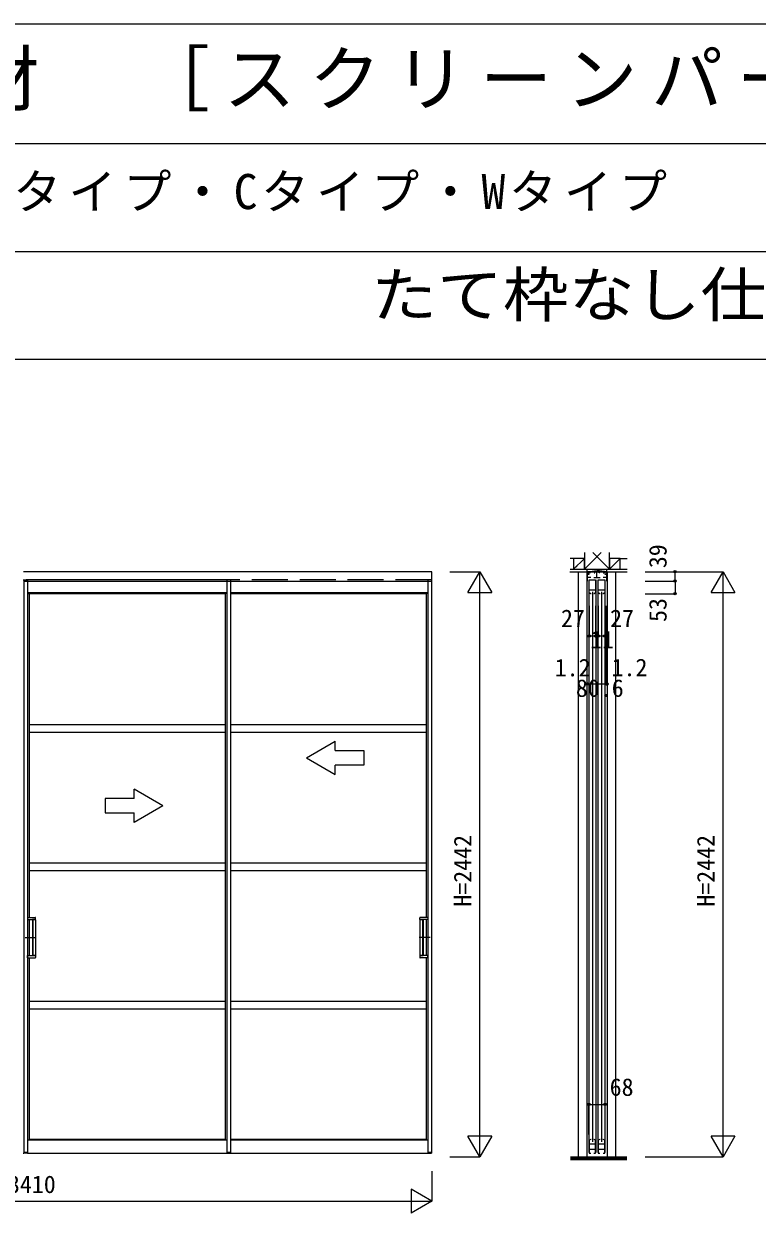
# Model space of a CAD drawing. Units: millimetres, scale not verified. Extents: x -21040 to 6475, y -14850 to 5150.
# Drawn here: x -13425 to -10363, y 186 to 5150 of the extents above; entities that cross this region are included whole.
import ezdxf
from ezdxf.enums import TextEntityAlignment as Align

# ---------------------------------------------------------------- set-up
doc = ezdxf.new("R2010")
doc.units = ezdxf.units.MM
doc.header["$LTSCALE"] = 50
doc.linetypes.add('CHAIN2', pattern=[12, 9, -1, 1, -1])
doc.linetypes.add('DASHED3', pattern=[4, 3, -1])
doc.layers.add('0-0_0', color=7, linetype='Continuous')
for name, color, linetype, lineweight in [('0-1_YKK_F1', 7, 'Continuous', 9), ('0-2_YKK_N1', 2, 'Continuous', 9), ('0-3_YKK_Z1', 7, 'Continuous', 9), ('0-4_YKK_A1', 4, 'Continuous', 9), ('0-6_YKK_C1', 4, 'Continuous', 9)]:
    doc.layers.add(name, color=color, linetype=linetype, lineweight=lineweight)
doc.styles.add('ＭＳ ゴシック', font='')
doc.styles.get('ＭＳ ゴシック').set_extended_font_data('MS Gothic')

msp = doc.modelspace()

# ---------------------------------------------------------------- linework, layer by layer
at = {"layer": '0-1_YKK_F1'}
for p, q in [((-21025, 5150), (6475, 5150)), ((-21025, 4650), (5975, 4650)), ((-21025, 4200), (5975, 4200)), ((-21025, 3750), (5975, 3750))]:
    msp.add_line(p, q, dxfattribs=at)
at = {"layer": '0-2_YKK_N1'}
for p, q in [((-11646, 2863.5), (-11521, 2863.5)), ((-11521, 421.5), (-11521, 2863.5)), ((-10831, 2863.5), (-10506, 2863.5)), ((-10706, 2824.5), (-10706, 2863.5)), ((-10831, 2824.5), (-10706, 2824.5)), ((-10706, 2824.5), (-10706, 2771.5)), ((-11571, 2776.9), (-11471, 2776.9)), ((-10831, 2771.5), (-10706, 2771.5)), ((-10556, 2776.9), (-10456, 2776.9)), ((-11073.69, 2395.5), (-11073.69, 2720.5)), ((-11072.49, 2395.5), (-11072.49, 2720.5)), ((-11064.69, 2720.5), (-11064.69, 2595)), ((-11037.69, 2720.5), (-11037.69, 2595)), ((-11026.69, 2720.5), (-11026.69, 2595)), ((-10999.69, 2720.5), (-10999.69, 2595)), ((-10991.89, 2395.5), (-10991.89, 2720.5)), ((-10990.69, 2395.5), (-10990.69, 2720.5)), ((-11064.69, 2595.5), (-11037.69, 2595.5)), ((-11037.69, 2595.5), (-11026.69, 2595.5)), ((-11026.69, 2595.5), (-10999.69, 2595.5)), ((-11072.49, 2395.5), (-11073.69, 2395.5)), ((-11072.49, 2395.5), (-10991.89, 2395.5)), ((-10991.89, 2395.5), (-10990.69, 2395.5)), ((-11066.19, 515.5), (-11066.19, 640.5)), ((-10998.19, 515.5), (-10998.19, 640.5)), ((-10998.19, 515.5), (-10998.19, 640.5)), ((-11471, 508.1), (-11571, 508.1)), ((-10456, 508.1), (-10556, 508.1)), ((-11646, 421.5), (-11521, 421.5)), ((-11721, 361.5), (-11721, 236.5)), ((-11721, 236.5), (-11807.6, 186.5))]:
    msp.add_line(p, q, dxfattribs=at)
for points in [[(-11571, 2776.9), (-11521, 2863.5), (-11471, 2776.9)], [(-10831, 421.5), (-10506, 421.5), (-10506, 2863.5)], [(-10556, 2776.9), (-10506, 2863.5), (-10456, 2776.9)], [(-11066.19, 515.5), (-11066.19, 640.5), (-10998.19, 640.5)], [(-11471, 508.1), (-11521, 421.5), (-11571, 508.1)], [(-10456, 508.1), (-10506, 421.5), (-10556, 508.1)], [(-15044.4, 286.5), (-15131, 236.5), (-11721, 236.5)], [(-11721, 236.5), (-11807.6, 286.5), (-11807.6, 186.5)]]:
    msp.add_lwpolyline(points, dxfattribs=at)
for centre in [(-10706, 2863.5), (-10706, 2824.5), (-10706, 2771.5), (-11064.69, 2595.5), (-11037.69, 2595.5), (-11026.69, 2595.5), (-10999.69, 2595.5), (-11073.69, 2395.5), (-11072.49, 2395.5), (-10991.89, 2395.5), (-10990.69, 2395.5), (-11066.19, 640.5), (-10998.19, 640.5)]:
    msp.add_circle(centre, 5, dxfattribs=at)
at = {"layer": '0-3_YKK_Z1'}
for p, q in [((-11014.69, 2944), (-11084.69, 2874)), ((-11084.69, 2944), (-11084.69, 2874)), ((-11049.69, 2944), (-10979.69, 2874)), ((-10979.69, 2874), (-10979.69, 2944)), ((-11129.69, 2919), (-11144.31, 2919)), ((-11129.69, 2874), (-11084.69, 2919)), ((-11129.69, 2919), (-11129.69, 2874)), ((-11084.69, 2919), (-11129.69, 2919)), ((-11129.69, 2874), (-11115.48, 2888.21)), ((-11084.69, 2874), (-11084.69, 2919)), ((-10979.69, 2874), (-10934.69, 2919)), ((-10979.69, 2919), (-10979.69, 2874)), ((-10934.69, 2919), (-10979.69, 2919)), ((-10979.69, 2874), (-10965.27, 2888.42)), ((-10934.69, 2919), (-10906.75, 2919)), ((-10934.69, 2874), (-10934.69, 2919)), ((-11145.18, 2863.5), (-10906, 2863.5)), ((-11144.31, 2874), (-10906.36, 2874)), ((-11129.69, 2874), (-11084.69, 2874)), ((-11110.19, 2863.5), (-11110.19, 421.5)), ((-11084.69, 2874), (-10979.69, 2874)), ((-11074.69, 2863.5), (-11074.69, 421.5)), ((-11073.69, 2863.5), (-10990.69, 2874)), ((-11073.69, 2863.5), (-11073.69, 2874)), ((-10990.69, 2863.5), (-10990.69, 2874)), ((-10989.69, 2863.5), (-10989.69, 421.5)), ((-10979.69, 2874), (-10934.69, 2874)), ((-10954.19, 2863.5), (-10954.19, 421.5)), ((-11142.82, 421.5), (-10907.75, 421.5)), ((-11142.82, 419.5), (-10907.75, 419.5)), ((-11142.82, 417.5), (-10907.75, 417.5)), ((-11142.82, 415.5), (-10907.75, 415.5)), ((-11142.82, 413.5), (-10907.75, 413.5)), ((-11142.82, 411.5), (-10907.75, 411.5)), ((-10907.75, 409.5), (-11142.82, 409.5))]:
    msp.add_line(p, q, dxfattribs=at)
at = {"layer": '0-4_YKK_A1'}
for p, q in [((-13427.5, 2829.5), (-13424.5, 2829.5)), ((-11721, 2863.5), (-13426.5, 2863.5)), ((-13424.5, 2829.5), (-13424.5, 440.5)), ((-13424.5, 2829.5), (-13409.5, 2829.5)), ((-12562.75, 2829.5), (-13415, 2829.5)), ((-13409.5, 2829.5), (-13409.5, 440.5)), ((-12562.75, 2829.5), (-12577.75, 2829.5)), ((-12577.75, 2829.5), (-12577.75, 440.5)), ((-12562.75, 2829.5), (-12562.75, 440.5)), ((-11723, 2829.5), (-11738, 2829.5)), ((-11738, 2829.5), (-11738, 1179.5)), ((-11723, 2829.5), (-11723, 440.5)), ((-11721, 2824.5), (-11721, 2863.5)), ((-13426.5, 2824.5), (-11721, 2824.5)), ((-12577.75, 2775.25), (-13409.5, 2775.25)), ((-13409.5, 2774.27), (-13402.5, 2771.5)), ((-12584.75, 2771.5), (-13402.5, 2771.5)), ((-13402.5, 2771.5), (-13402.5, 1420.5)), ((-12577.75, 2774.27), (-12584.75, 2771.5)), ((-12584.75, 2771.5), (-12584.75, 494.5)), ((-11738, 2775.25), (-12562.75, 2775.25)), ((-11745, 2771.5), (-12562.75, 2771.5)), ((-11738, 2774.27), (-11745, 2771.5)), ((-11745, 2771.5), (-11745, 1420.5)), ((-13402.5, 2226.25), (-12584.75, 2226.25)), ((-13402.5, 2194.25), (-12584.75, 2194.25)), ((-12562.75, 2226.25), (-11745, 2226.25)), ((-12562.75, 2194.25), (-11745, 2194.25)), ((-12245, 2086.86), (-12125, 2156.15)), ((-12125, 2116.86), (-12125, 2156.15)), ((-12245, 2086.86), (-12125, 2017.58)), ((-12005, 2056.86), (-12125, 2056.86)), ((-12125, 2017.58), (-12125, 2056.86)), ((-12964.75, 1916.86), (-12964.75, 1956.15)), ((-12844.75, 1886.86), (-12964.75, 1956.15)), ((-12844.75, 1886.86), (-12964.75, 1817.58)), ((-13084.75, 1856.86), (-12964.75, 1856.86)), ((-12964.75, 1817.58), (-12964.75, 1856.86)), ((-13402.5, 1649), (-12584.75, 1649)), ((-12562.75, 1649), (-11745, 1649)), ((-13402.5, 1617), (-12584.75, 1617)), ((-12562.75, 1617), (-11745, 1617)), ((-13409.5, 1420.5), (-13377.2, 1420.5)), ((-13409.2, 1420.5), (-13409.2, 1411.5)), ((-13409.2, 1411.5), (-13376.7, 1411.5)), ((-13402.2, 1411.5), (-13402.2, 1261.5)), ((-13389.2, 1411), (-13389.2, 1262)), ((-13376.7, 1411.5), (-13388.7, 1411.5)), ((-13387.2, 1411), (-13387.2, 1262)), ((-13378.2, 1411.5), (-13377.2, 1411.5)), ((-13376.2, 1412), (-13376.2, 1419.5)), ((-13376.2, 1411), (-13376.2, 1262)), ((-11771.3, 1412), (-11771.3, 1419.5)), ((-11771.3, 1411), (-11771.3, 1262)), ((-11770.8, 1411.5), (-11758.8, 1411.5)), ((-11738.3, 1411.5), (-11770.8, 1411.5)), ((-11738, 1420.5), (-11770.3, 1420.5)), ((-11769.3, 1411.5), (-11770.3, 1411.5)), ((-11760.3, 1411), (-11760.3, 1262)), ((-11758.3, 1411), (-11758.3, 1262)), ((-11745.3, 1411.5), (-11745.3, 1261.5)), ((-11738.3, 1420.5), (-11738.3, 1411.5)), ((-13409.5, 1252.5), (-13377.2, 1252.5)), ((-13409.2, 1261.5), (-13376.7, 1261.5)), ((-13409.2, 1252.5), (-13409.2, 1261.5)), ((-13402.5, 1252.5), (-13402.5, 494.5)), ((-13376.7, 1261.5), (-13388.7, 1261.5)), ((-13376.2, 1261), (-13376.2, 1253.5)), ((-11771.3, 1261), (-11771.3, 1253.5)), ((-11770.8, 1261.5), (-11758.8, 1261.5)), ((-11738.3, 1261.5), (-11770.8, 1261.5)), ((-11738, 1252.5), (-11770.3, 1252.5)), ((-11745, 1252.5), (-11745, 494.5)), ((-11738.3, 1252.5), (-11738.3, 1261.5)), ((-11738, 1179.5), (-11738, 440.5)), ((-13402.5, 1071.75), (-12584.75, 1071.75)), ((-12562.75, 1071.75), (-11745, 1071.75)), ((-13402.5, 1039.75), (-12584.75, 1039.75)), ((-12562.75, 1039.75), (-11745, 1039.75)), ((-13409.5, 491.73), (-13402.5, 494.5)), ((-12577.75, 490.75), (-13409.5, 490.75)), ((-12584.75, 494.5), (-13402.5, 494.5)), ((-12577.75, 491.73), (-12584.75, 494.5)), ((-11745, 494.5), (-12562.75, 494.5)), ((-11738, 490.75), (-12562.75, 490.75)), ((-11738, 491.73), (-11745, 494.5)), ((-13427.8, 436.5), (-13424.2, 436.5)), ((-13424.7, 440.5), (-13424.7, 437)), ((-13409.5, 440.5), (-13424.7, 440.5)), ((-13424.5, 440.5), (-13409.5, 440.5)), ((-13409.5, 436.5), (-13424.2, 436.5)), ((-13409.5, 440.5), (-13409.5, 436.5)), ((-13409.5, 436.5), (-12577.75, 436.5)), ((-12562.75, 440.5), (-12577.75, 440.5)), ((-12577.75, 440.5), (-12577.75, 436.5)), ((-12577.75, 440.5), (-12562.55, 440.5)), ((-12577.75, 436.5), (-12563.05, 436.5)), ((-12572.25, 436.5), (-11732.5, 436.5)), ((-12562.55, 440.5), (-12562.55, 437)), ((-11738, 440.5), (-11738, 436.5)), ((-11738, 440.5), (-11722.8, 440.5)), ((-11723, 440.5), (-11738, 440.5)), ((-11738, 436.5), (-11723.3, 436.5)), ((-11722.8, 440.5), (-11722.8, 437))]:
    msp.add_line(p, q, dxfattribs=at)
at = {"layer": '0-4_YKK_A1', "linetype": 'DASHED3'}
msp.add_line((-11723, 2829.5), (-12562.75, 2829.5), dxfattribs=at)
at = {"layer": '0-4_YKK_A1', "linetype": 'CHAIN2'}
for p, q in [((-13419.4, 1336.5), (-13376.2, 1336.5)), ((-13392.7, 1336.5), (-13372.7, 1336.5)), ((-11754.8, 1336.5), (-11774.8, 1336.5)), ((-11728.1, 1336.5), (-11771.3, 1336.5))]:
    msp.add_line(p, q, dxfattribs=at)
at = {"layer": '0-4_YKK_A1'}
for points in [[(-12125, 2116.86), (-12005, 2116.86), (-12005, 2056.86)], [(-12964.75, 1916.86), (-13084.75, 1916.86), (-13084.75, 1856.86)]]:
    msp.add_lwpolyline(points, dxfattribs=at)
for centre, radius, start, end in [((-13388.7, 1411), 0.5, 90, 180), ((-13386.7, 1411), 0.5, 90, 180), ((-13377.2, 1419.5), 1, 0, 90), ((-13376.7, 1412), 0.5, 270, 0), ((-13376.7, 1411), 0.5, 0, 90), ((-11770.3, 1419.5), 1, 90, 180), ((-11770.8, 1412), 0.5, 180, 270), ((-11770.8, 1411), 0.5, 90, 180), ((-11760.8, 1411), 0.5, 0, 90), ((-11758.8, 1411), 0.5, 0, 90), ((-13388.7, 1262), 0.5, 180, 270), ((-13386.7, 1262), 0.5, 180, 270), ((-13377.2, 1253.5), 1, 270, 0), ((-13376.7, 1262), 0.5, 270, 0), ((-13376.7, 1261), 0.5, 0, 90), ((-11770.8, 1262), 0.5, 180, 270), ((-11770.8, 1261), 0.5, 90, 180), ((-11770.3, 1253.5), 1, 180, 270), ((-11760.8, 1262), 0.5, 270, 0), ((-11758.8, 1262), 0.5, 270, 0), ((-13424.2, 437), 0.5, 180, 270), ((-12563.05, 437), 0.5, 270, 0), ((-11723.3, 437), 0.5, 270, 0)]:
    msp.add_arc(centre, radius, start, end, dxfattribs=at)
at = {"layer": '0-6_YKK_C1'}
for p, q in [((-11073.69, 2863.5), (-11073.69, 2824.5)), ((-10990.69, 2863.5), (-11073.69, 2863.5)), ((-11072.19, 2853), (-11064.99, 2853)), ((-11072.19, 2839.7), (-11072.19, 2853)), ((-11057.39, 2839.7), (-11072.19, 2839.7)), ((-11071.69, 2862.2), (-11071.69, 2853)), ((-11066.19, 2829.5), (-11066.19, 440.5)), ((-11064.99, 2853), (-11064.99, 2863.5)), ((-11064.69, 2775.25), (-11064.69, 2829.5)), ((-11064.69, 2829.5), (-11037.69, 2829.5)), ((-11060.59, 2858.2), (-11060.59, 2863.5)), ((-11058.59, 2858.2), (-11060.59, 2858.2)), ((-11044.99, 2839.7), (-11019.39, 2839.7)), ((-11043.79, 2858.2), (-11041.79, 2858.2)), ((-11041.79, 2858.2), (-11041.79, 2863.5)), ((-11037.69, 2829.5), (-11037.69, 2775.25)), ((-11036.19, 440.5), (-11036.19, 2829.5)), ((-11032.19, 2839.7), (-11032.19, 2863.5)), ((-11028.19, 2829.5), (-11028.19, 440.5)), ((-11026.69, 2775.25), (-11026.69, 2829.5)), ((-11026.69, 2829.5), (-10999.69, 2829.5)), ((-11022.59, 2858.2), (-11022.59, 2863.5)), ((-11020.59, 2858.2), (-11022.59, 2858.2)), ((-10992.19, 2839.7), (-11006.99, 2839.7)), ((-11005.79, 2858.2), (-11003.79, 2858.2)), ((-11003.79, 2858.2), (-11003.79, 2863.5)), ((-10999.69, 2829.5), (-10999.69, 2775.25)), ((-10999.39, 2863.5), (-10999.39, 2853)), ((-10999.39, 2853), (-10992.19, 2853)), ((-10998.19, 440.5), (-10998.19, 2829.5)), ((-10992.69, 2862.2), (-10992.69, 2853)), ((-10992.19, 2853), (-10992.19, 2839.7)), ((-10990.69, 2824.5), (-10990.69, 2863.5)), ((-11064.69, 2788), (-11037.69, 2788)), ((-11026.69, 2788), (-10999.69, 2788)), ((-11058.19, 2771.5), (-11064.69, 2775.25)), ((-11056.69, 2771.5), (-11058.19, 2771.5)), ((-11051.19, 2779), (-11051.19, 484)), ((-11044.19, 2771.5), (-11045.69, 2771.5)), ((-11037.69, 2775.25), (-11044.19, 2771.5)), ((-11020.19, 2771.5), (-11026.69, 2775.25)), ((-11018.69, 2771.5), (-11020.19, 2771.5)), ((-11013.19, 2779), (-11013.19, 484)), ((-11006.19, 2771.5), (-11007.69, 2771.5)), ((-10999.69, 2775.25), (-11006.19, 2771.5)), ((-11064.69, 490.75), (-11064.69, 436.5)), ((-11064.69, 476.1), (-11037.69, 476.1)), ((-11064.69, 453.5), (-11037.69, 453.5)), ((-11044.19, 494.5), (-11045.69, 494.5)), ((-11037.69, 490.75), (-11044.19, 494.5)), ((-11037.69, 436.5), (-11037.69, 490.75)), ((-11026.69, 490.75), (-11026.69, 436.5)), ((-11026.69, 476.1), (-10999.69, 476.1)), ((-11026.69, 453.5), (-10999.69, 453.5)), ((-11006.19, 494.5), (-11007.69, 494.5)), ((-10999.69, 490.75), (-11006.19, 494.5)), ((-10999.69, 436.5), (-10999.69, 490.75)), ((-11064.69, 436.5), (-11057.69, 436.5)), ((-11044.69, 436.5), (-11037.69, 436.5)), ((-11026.69, 436.5), (-11019.69, 436.5)), ((-11006.69, 436.5), (-10999.69, 436.5))]:
    msp.add_line(p, q, dxfattribs=at)
for points in [[(-11056.69, 494.5), (-11058.19, 494.5), (-11064.69, 490.75)], [(-11018.69, 494.5), (-11020.19, 494.5), (-11026.69, 490.75)]]:
    msp.add_lwpolyline(points, dxfattribs=at)

# ---------------------------------------------------------------- texts
at = {"layer": '0-0_0', "color": 3, "style": 'ＭＳ ゴシック', "width": 1.1}
msp.add_text('たて枠なし仕様', height=183.3, dxfattribs=at).set_placement((-11974.95, 3872.59), align=Align.BOTTOM_LEFT)
at = {"layer": '0-0_0', "color": 3, "insert": (-20441.67, 4775), "char_height": 219.9, "attachment_point": 7, "style": 'ＭＳ ゴシック'}
msp.add_mtext('\\T1.19;ＡＹＨＳＰ＿Ｈ２８\\~\\~アルミインテリア建材\\~\\~［スクリーンパーティション］\\~\\~間仕切\\~\\~上吊り\\~\\~スライディングタイプ\\~\\~引違い戸（４枚建）\\~\\~呼称高２４\u3000１／２', dxfattribs=at)
at = {"layer": '0-0_0', "insert": (-15536.67, 4337.5), "char_height": 146.6, "attachment_point": 7, "style": 'ＭＳ ゴシック'}
msp.add_mtext('\\T1.15;引違い戸(4枚建)\\~\\~Nタイプ・Cタイプ・Wタイプ', dxfattribs=at)
at = {"layer": '0-2_YKK_N1', "color": 4, "style": 'ＭＳ ゴシック'}
for s, p in [('39', (-10719.51, 2878.22)), ('53', (-10719.51, 2653.74)), ('H=2442', (-11534.51, 1465.62)), ('H=2442', (-10519.51, 1465.62))]:
    msp.add_text(s, height=73.31, rotation=90, dxfattribs=at).set_placement(p, align=Align.BOTTOM_LEFT)
for s, p in [('27', (-11182.36, 2610.47)), ('27', (-10977.37, 2610.47)), ('11', (-11061.17, 2521.63)), ('1.2', (-11208.63, 2404.87)), ('1.2', (-10971.1, 2405.27)), ('80.6', (-11120.16, 2319.27)), ('68', (-10979.18, 654.23)), ('W=3410', (-13590.88, 248.5))]:
    msp.add_text(s, height=73.31, dxfattribs=at).set_placement(p, align=Align.BOTTOM_LEFT)

doc.saveas('drawing.dxf')
